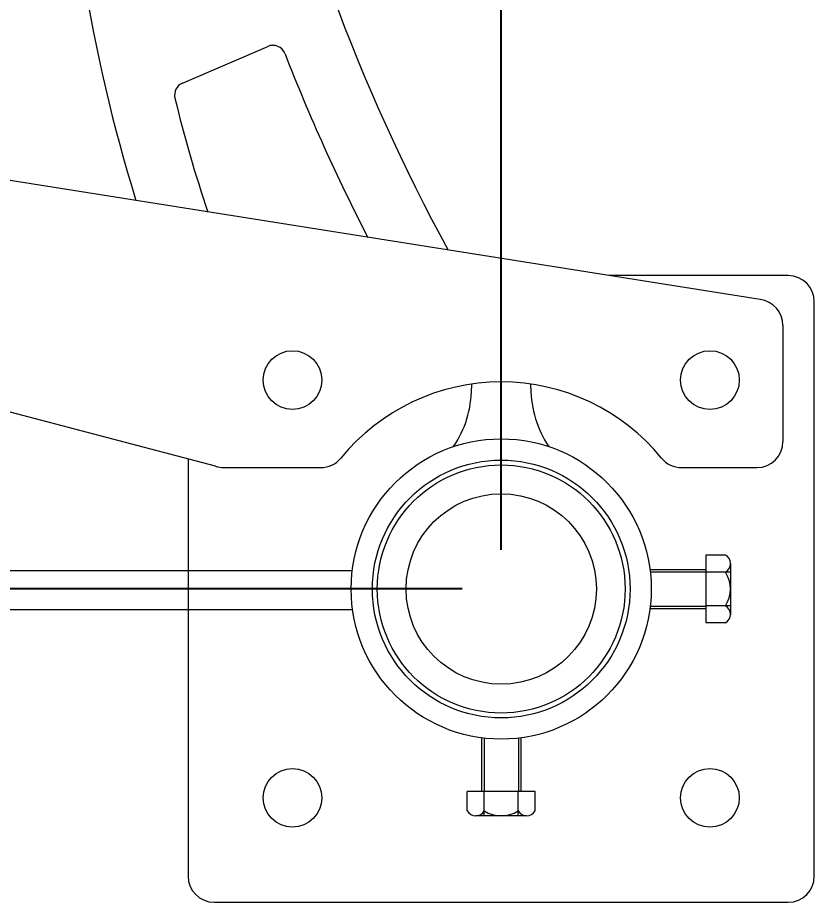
# Model space of a CAD drawing. Extents: x 104.2 to 172.2, y 134.1 to 160.6.
# Drawn here: x 164.52 to 172.16, y 141.05 to 149.52 of the extents above; entities that cross this region are included whole.
import ezdxf

# ---------------------------------------------------------------- set-up
doc = ezdxf.new("R2010")
doc.units = 0
doc.header["$LTSCALE"] = 0.5
doc.header["$MEASUREMENT"] = 0
doc.layers.get('0').update_dxf_attribs({"linetype": 'CONTINUOUS'})
doc.layers.get('DEFPOINTS').update_dxf_attribs({"linetype": 'CONTINUOUS'})
doc.layers.add('AM_5', color=3, linetype='CONTINUOUS', lineweight=15)
doc.styles.add('pamphlet', font='segoeui.ttf', dxfattribs={"height": 0.5})
doc.dimstyles.new('PAMPHLET$0', dxfattribs={"dimtxt": 0.5, "dimasz": 1.5, "dimexe": 0.1875, "dimexo": 0.375, "dimgap": 0.09375, "dimtad": 0, "dimtih": 1, "dimtoh": 1, "dimdec": 4, "dimzin": 0, "dimdsep": 46, "dimlunit": 4, "dimtxsty": 'pamphlet', "dimblk1": 'BFL', "dimblk2": 'BFL', "dimsah": 1, "dimcen": -0.09375, "dimadec": 0, "dimazin": 0, "dimtfac": 1, "dimtdec": 4, "dimtofl": 0, "dimtmove": 0, "dimatfit": 1, "dimldrblk": 'BFL', "dimfxl": 0, "dimtolj": 1, "dimtzin": 0, "dimarcsym": 0})

# ---------------------------------------------------------------- blocks, each defined once
blk = doc.blocks.new('BFL')
for p, q in [((0, 0), (-1.08, 0.001)), ((-1.08, 0.001), (-1.08, -0.249)), ((0, 0), (-1.08, -0.249)), ((-0.141, -0.033), (-1.08, -0.031)), ((-0.283, -0.065), (-1.08, -0.064)), ((-0.424, -0.098), (-1.08, -0.097)), ((-0.565, -0.13), (-1.08, -0.13)), ((-0.707, -0.163), (-1.08, -0.162)), ((-0.848, -0.195), (-1.08, -0.195)), ((-0.99, -0.228), (-1.08, -0.228))]:
    blk.add_line(p, q)
blk = doc.blocks.new('*D77')
at = {"layer": 'AM_5', "color": 0, "lineweight": -2, "ltscale": 0.75, "transparency": 16777216}
for p, q in [((166.1507, 157.6606), (157.9687, 157.6606)), ((158.1562, 156.9106), (158.1562, 151.5457)), ((158.1562, 144.8016), (158.1562, 150.1665)), ((168.7813, 144.0516), (157.9687, 144.0516))]:
    blk.add_line(p, q, dxfattribs=at)
at = {"layer": 'DEFPOINTS', "color": 0, "ltscale": 0.75, "transparency": 16777216}
for p in [(158.1562, 157.6606), (166.5257, 157.6606), (169.1563, 144.0516)]:
    blk.add_point(p, dxfattribs=at)
at = {"layer": 'AM_5', "color": 0, "lineweight": -2, "ltscale": 0.75, "transparency": 16777216, "xscale": 0.75, "yscale": 0.75, "zscale": 0.75}
for p, rotation in [((158.1562, 157.6606), 90), ((158.1562, 144.0516), 270)]:
    blk.add_blockref('BFL', p, dxfattribs=dict(at, rotation=rotation))
at = {"layer": 'AM_5', "color": 0, "ltscale": 0.75, "transparency": 16777216, "insert": (158.1562, 150.8561), "char_height": 0.5, "attachment_point": 5, "style": 'pamphlet'}
blk.add_mtext('\\A1;1\'-1{\\H1.000000x;\\S5/8;}"', dxfattribs=at)
blk = doc.blocks.new('*D78')
at = {"layer": 'AM_5', "color": 0, "lineweight": -2, "ltscale": 0.75, "transparency": 16777216}
for p, q in [((166.5257, 158.0356), (166.5257, 160.2321)), ((169.1563, 144.4266), (169.1563, 160.2321)), ((165.7757, 160.0446), (165.0257, 160.0446)), ((169.9063, 160.0446), (170.6563, 160.0446))]:
    blk.add_line(p, q, dxfattribs=at)
at = {"layer": 'DEFPOINTS', "color": 0, "ltscale": 0.75, "transparency": 16777216}
for p in [(166.5257, 160.0446), (166.5257, 157.6606), (169.1563, 144.0516)]:
    blk.add_point(p, dxfattribs=at)
at = {"layer": 'AM_5', "color": 0, "lineweight": -2, "ltscale": 0.75, "transparency": 16777216, "xscale": 0.75, "yscale": 0.75, "zscale": 0.75, "rotation": 180}
blk.add_blockref('BFL', (169.1563, 160.0446), dxfattribs=at)
at = {"layer": 'AM_5', "color": 0, "lineweight": -2, "ltscale": 0.75, "transparency": 16777216, "xscale": 0.75, "yscale": 0.75, "zscale": 0.75}
blk.add_blockref('BFL', (166.5257, 160.0446), dxfattribs=at)
at = {"layer": 'AM_5', "color": 0, "ltscale": 0.75, "transparency": 16777216, "insert": (167.841, 160.0446), "char_height": 0.5, "attachment_point": 5, "style": 'pamphlet'}
blk.add_mtext('\\A1;2{\\H1.000000x;\\S5/8;}"', dxfattribs=at)

msp = doc.modelspace()

# ---------------------------------------------------------------- linework, layer by layer
at = {"layer": 'AM_5', "color": 0, "ltscale": 0.75}
for p, q in [((166.10237, 148.89511), (166.91885, 149.24627)), ((171.63799, 146.82256), (162.98563, 148.19326)), ((171.9063, 147.05164), (170.19196, 147.05164)), ((172.1563, 141.30164), (172.1563, 146.80164)), ((171.8561, 146.57461), (171.8561, 145.46341)), ((166.42011, 145.22612), (163.32916, 146.03987)), ((168.87148, 146.01335), (168.87148, 145.97443)), ((169.44082, 145.97458), (169.44082, 146.01339)), ((166.1563, 145.29557), (166.1563, 141.30164)), ((166.4988, 145.21341), (167.42716, 145.21341)), ((170.88546, 145.21341), (171.6061, 145.21341)), ((171.11756, 144.3764), (171.11756, 143.72688)), ((171.30506, 144.3764), (171.11756, 144.3764)), ((171.35193, 144.29521), (171.35193, 143.80807)), ((167.72903, 144.22604), (160.36103, 144.22604)), ((167.72903, 144.22604), (160.36103, 144.22604)), ((170.58153, 144.23914), (171.11756, 144.23914)), ((170.58442, 144.21571), (171.11756, 144.21571)), ((171.35193, 144.21402), (171.11756, 144.21402)), ((167.72903, 143.85104), (160.36103, 143.85104)), ((167.72903, 143.85104), (160.36103, 143.85104)), ((170.58153, 143.86414), (171.11756, 143.86414)), ((170.58442, 143.88758), (171.11756, 143.88758)), ((171.35193, 143.88926), (171.11756, 143.88926)), ((171.30506, 143.72688), (171.11756, 143.72688)), ((168.96881, 142.62642), (168.96881, 142.11414)), ((168.99225, 142.62354), (168.99225, 142.11414)), ((169.32037, 142.62354), (169.32037, 142.11414)), ((169.34381, 142.62642), (169.34381, 142.11414)), ((169.48107, 142.11414), (168.83155, 142.11414)), ((168.83155, 141.92664), (168.83155, 142.11414)), ((168.99393, 141.87977), (168.99393, 142.11414)), ((169.31869, 141.87977), (169.31869, 142.11414)), ((169.48107, 141.92664), (169.48107, 142.11414)), ((169.39988, 141.87977), (168.91274, 141.87977)), ((166.4063, 141.05164), (171.9063, 141.05164))]:
    msp.add_line(p, q, dxfattribs=at)
for centre, radius in [((167.15631, 146.05164), 0.28125), ((171.1563, 146.05164), 0.28125), ((169.15631, 144.05164), 1.4375), ((169.15631, 144.05164), 1.2345), ((169.15631, 144.05164), 1.1875), ((169.15631, 144.05164), 1.1875), ((169.15631, 144.05164), 1.1875), ((169.15631, 144.05164), 0.9115), ((169.15631, 144.05164), 0.9115), ((169.15631, 144.05164), 0.9115), ((167.15631, 142.05164), 0.28125), ((171.1563, 142.05164), 0.28125)]:
    msp.add_circle(centre, radius, dxfattribs=at)
for centre, radius, start, end in [((184.43607, 155.92951), 17.99387, 174.479465, 208.672008), ((180.56362, 152.38807), 15.60553, 164.476684, 197.21278), ((166.96823, 149.13144), 0.125, 21.200216, 113.27214), ((183.80219, 155.66097), 17.93093, 201.200216, 207.367478), ((166.15176, 148.78028), 0.125, 113.27214, 193.382712), ((177.32713, 151.43906), 11.6123, 193.382712, 198.987787), ((171.9063, 146.80164), 0.25, 0, 90), ((171.6061, 146.57461), 0.25, 0, 82.67211), ((169.15631, 144.05164), 1.98227, 39.230006, 140.769994), ((167.87148, 145.97437), 1, 325.981668, 0.003329), ((170.44082, 145.97458), 1, 180, 214.027857), ((171.6061, 145.46341), 0.25, 270, 0), ((167.42716, 145.46341), 0.25, 270, 320.769994), ((170.88546, 145.46341), 0.25, 219.230006, 270), ((166.4988, 145.46341), 0.25, 251.653565, 270), ((171.25818, 144.29521), 0.09375, 300, 60), ((171.04725, 144.05164), 0.30469, 327.795772, 32.204228), ((171.25818, 143.80807), 0.09375, 300, 60), ((168.91274, 141.97352), 0.09375, 210, 330), ((169.15631, 142.18446), 0.30469, 237.795772, 302.204228), ((169.39988, 141.97352), 0.09375, 210, 330), ((166.4063, 141.30164), 0.25, 180, 270), ((171.9063, 141.30164), 0.25, 270, 0)]:
    msp.add_arc(centre, radius, start, end, dxfattribs=at)

# ---------------------------------------------------------------- dimensions: what is measured, and where the dimension line sits
dim = msp.add_linear_dim(base=(166.525661, 160.044609), p1=(169.156312, 144.051643), p2=(166.525661, 157.660562), dimstyle='PAMPHLET$0', override={"dimasz": 0.75}, dxfattribs=at)
dim.commit()
dim.dimension.update_dxf_attribs({"geometry": '*D78', "text_midpoint": (167.840987, 160.044609)})
dim = msp.add_linear_dim(base=(158.15621, 157.66056), p1=(169.15631, 144.05164), p2=(166.52566, 157.66056), angle=90, dimstyle='PAMPHLET$0', override={"dimasz": 0.75}, dxfattribs=at)
dim.commit()
dim.dimension.update_dxf_attribs({"geometry": '*D77', "text_midpoint": (158.15621, 150.8561), "dimtype": 160})

doc.saveas('drawing.dxf')
